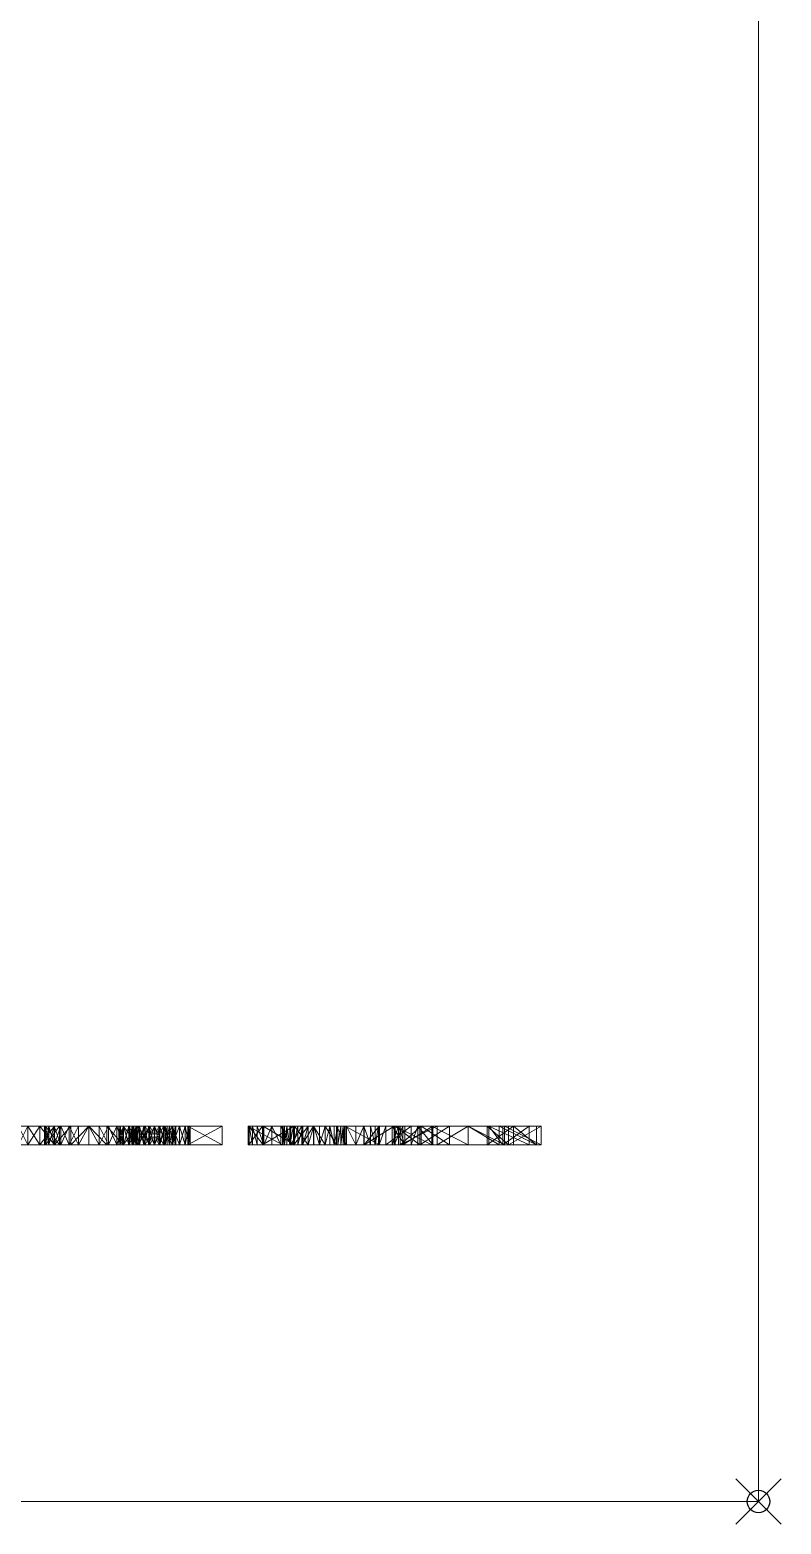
# Model space of a CAD drawing. Header units: millimetres. Extents: x -1 to 423, y -1690 to 1.
# Drawn here: x 367.8 to 401, y -931 to -864.9 of the extents above; entities that cross this region are included whole.
import ezdxf

# ---------------------------------------------------------------- set-up
doc = ezdxf.new("R2010")
doc.units = ezdxf.units.MM
doc.header["$PDMODE"] = 35
for name, color, linetype in [('IQ_200_2D', 1, 'Continuous'), ('IQ_BLACK_3D', 250, 'Continuous'), ('IQ_INS_3D', 3, 'Continuous')]:
    doc.layers.add(name, color=color, linetype=linetype)

# ---------------------------------------------------------------- blocks, each defined once
blk = doc.blocks.new('ELX_Professional_Logo_orizzontale - ELX_Professional_Logo -orizontal_dwg-8907-View 1')
at = {"layer": 'IQ_BLACK_3D', "lineweight": 18}
mesh = blk.add_polyface(dxfattribs=at)
corners = [(60.007, 10.808, 1.057), (60.339, 9.898, 1.057), (60.339, 9.898), (60.007, 10.808), (59.486, 11.603, 1.057), (59.486, 11.603), (58.802, 12.261), (58.802, 12.261, 1.057), (57.981, 12.759, 1.057), (57.981, 12.759), (57.051, 13.075), (57.051, 13.075, 1.057), (57.618, 10.886, 1.057), (57.153, 11.182), (57.618, 10.886), (58.003, 10.496), (58.003, 10.496, 1.057), (58.294, 10.025, 1.057), (63.57, 16.045), (63.57, 16.045, 1.057), (63.57, 4.848, 1.057), (61.641, 16.045, 1.057), (61.641, 16.045), (61.641, 10.947, 1.057), (61.641, 10.947), (65.044, 12.945, 1.057), (65.044, 12.945), (65.044, 8.061), (57.153, 11.182, 1.057), (58.294, 10.025), (63.57, 4.848)]
mesh.append_faces([[corners[k] for k in face] for face in [(21, 18, 22), (23, 22, 24)]], dxfattribs={"vtx0": -1})
mesh.append_faces([[corners[k] for k in face] for face in [(4, 6, 7), (10, 8, 9), (12, 15, 16), (19, 23, 20), (14, 6, 15), (13, 9, 14), (15, 5, 29), (30, 24, 18)]], dxfattribs={"vtx0": -1, "vtx1": -1})
mesh.append_faces([[corners[k] for k in face] for face in [(0, 2, 3), (4, 3, 5), (4, 5, 6), (8, 6, 9), (10, 11, 8), (12, 13, 14), (12, 14, 15), (16, 4, 7), (17, 0, 4), (12, 7, 8), (28, 8, 11), (14, 9, 6), (13, 10, 9), (15, 6, 5), (29, 5, 3)]], dxfattribs={"vtx0": -1, "vtx2": -1})
mesh.append_faces([[corners[k] for k in face] for face in [(22, 18, 24)]], dxfattribs={"vtx1": -1})
mesh.append_faces([[corners[k] for k in face] for face in [(0, 1, 2), (4, 0, 3), (8, 7, 6), (17, 16, 15), (16, 17, 4), (12, 16, 7), (28, 12, 8), (3, 2, 29)]], dxfattribs={"vtx1": -1, "vtx2": -1})
mesh.append_faces([[corners[k] for k in face] for face in [(18, 19, 20), (21, 19, 18), (23, 21, 22), (25, 26, 27), (19, 21, 23)]], dxfattribs={"vtx2": -1})
mesh = blk.add_polyface(dxfattribs=at)
corners = [(60.456, 8.896), (60.456, 8.896, 1.057), (60.339, 7.895, 1.057), (60.339, 7.895), (60.007, 6.985, 1.057), (60.007, 6.985), (60.339, 9.898, 1.057), (60.339, 9.898), (58.294, 10.025, 1.057), (58.003, 10.496), (58.294, 10.025), (58.544, 8.896), (58.544, 8.896, 1.057), (58.479, 9.487, 1.057), (58.479, 9.487), (58.479, 8.305, 1.057), (58.479, 8.305), (58.294, 7.768, 1.057), (58.294, 7.768), (58.003, 7.297, 1.057), (58.003, 7.297), (57.618, 6.907), (63.57, 16.045), (63.57, 4.848, 1.057), (63.57, 4.848), (61.641, 4.848, 1.057), (61.641, 10.947, 1.057), (61.641, 10.947), (65.044, 8.061, 1.057), (65.044, 12.945, 1.057), (65.044, 8.061), (65.105, 7.334, 1.057), (65.105, 7.334), (60.007, 10.808, 1.057)]
mesh.append_faces([[corners[k] for k in face] for face in [(22, 23, 24)]], dxfattribs={"vtx0": -1})
mesh.append_faces([[corners[k] for k in face] for face in [(0, 2, 3), (3, 4, 5), (11, 13, 14), (15, 2, 12), (1, 12, 2)]], dxfattribs={"vtx0": -1, "vtx1": -1})
mesh.append_faces([[corners[k] for k in face] for face in [(3, 2, 4), (6, 0, 7), (8, 9, 10), (13, 10, 14), (15, 11, 16), (17, 16, 18), (19, 18, 20), (19, 20, 21), (31, 30, 32), (15, 4, 2), (4, 15, 17), (6, 13, 12), (7, 14, 10), (7, 11, 14), (3, 16, 11)]], dxfattribs={"vtx0": -1, "vtx2": -1})
mesh.append_faces([[corners[k] for k in face] for face in [(28, 29, 30)]], dxfattribs={"vtx1": -1})
mesh.append_faces([[corners[k] for k in face] for face in [(13, 8, 10), (17, 15, 16), (19, 17, 18), (1, 6, 12), (6, 33, 13), (8, 13, 33), (7, 0, 11), (0, 3, 11), (3, 5, 16), (18, 16, 5)]], dxfattribs={"vtx1": -1, "vtx2": -1})
mesh.append_faces([[corners[k] for k in face] for face in [(0, 1, 2), (6, 1, 0), (11, 12, 13), (15, 12, 11), (25, 26, 27), (31, 28, 30)]], dxfattribs={"vtx2": -1})
mesh = blk.add_polyface(dxfattribs=at)
corners = [(50.521, 11.274), (50.521, 11.274, 1.057), (49.98, 11.224, 1.057), (49.98, 11.224), (49.505, 11.077), (51.325, 11.194, 1.057), (51.325, 11.194), (51.325, 13.057, 1.057), (51.325, 13.057), (50.747, 13.105, 1.057), (50.747, 13.105), (50.089, 13.043, 1.057), (50.089, 13.043), (49.509, 12.865, 1.057), (49.509, 12.865), (49.018, 12.581), (49.018, 12.581, 1.057), (48.624, 12.203, 1.057), (53.267, 12.261, 1.057), (53.267, 12.261), (52.585, 11.603), (52.585, 11.603, 1.057), (52.066, 10.808, 1.057), (49.505, 11.077, 1.057), (48.337, 11.74, 1.057), (49.102, 10.84, 1.057), (48.624, 12.203), (48.337, 11.74), (49.102, 10.84)]
mesh.append_faces([[corners[k] for k in face] for face in [(5, 0, 6), (7, 6, 8), (9, 8, 10)]], dxfattribs={"vtx0": -1})
mesh.append_faces([[corners[k] for k in face] for face in [(0, 2, 3), (13, 15, 16), (18, 20, 21), (16, 2, 13), (24, 23, 17), (14, 3, 15), (26, 4, 27)]], dxfattribs={"vtx0": -1, "vtx1": -1})
mesh.append_faces([[corners[k] for k in face] for face in [(11, 1, 7), (8, 0, 12)]], dxfattribs={"vtx0": -1, "vtx1": -1, "vtx2": -1})
mesh.append_faces([[corners[k] for k in face] for face in [(2, 4, 3), (11, 10, 12), (13, 12, 14), (13, 14, 15), (18, 19, 20), (16, 23, 2), (24, 25, 23), (11, 2, 1), (12, 0, 3)]], dxfattribs={"vtx0": -1, "vtx2": -1})
mesh.append_faces([[corners[k] for k in face] for face in [(9, 11, 7), (10, 8, 12)]], dxfattribs={"vtx1": -1})
mesh.append_faces([[corners[k] for k in face] for face in [(13, 11, 12), (17, 16, 15), (22, 21, 20), (11, 13, 2), (16, 17, 23), (14, 12, 3), (26, 15, 4), (4, 28, 27), (3, 4, 15)]], dxfattribs={"vtx1": -1, "vtx2": -1})
mesh.append_faces([[corners[k] for k in face] for face in [(0, 1, 2), (5, 1, 0), (7, 5, 6), (9, 7, 8), (11, 9, 10), (1, 5, 7), (8, 6, 0)]], dxfattribs={"vtx2": -1})
mesh = blk.add_polyface(dxfattribs=at)
corners = [(55.019, 13.075, 1.057), (56.038, 13.185, 1.057), (56.038, 13.185), (55.019, 13.075), (54.087, 12.759, 1.057), (54.087, 12.759), (53.267, 12.261, 1.057), (53.267, 12.261), (57.051, 13.075, 1.057), (57.051, 13.075), (56.038, 11.435), (56.038, 11.435, 1.057), (55.449, 11.369, 1.057), (55.449, 11.369), (54.916, 11.182, 1.057), (54.916, 11.182), (56.622, 11.369, 1.057), (56.622, 11.369), (57.153, 11.182, 1.057), (57.153, 11.182), (57.618, 10.886, 1.057), (54.068, 10.496, 1.057), (54.452, 10.886, 1.057), (52.585, 11.603, 1.057), (54.452, 10.886), (54.068, 10.496), (52.585, 11.603)]
mesh.append_faces([[corners[k] for k in face] for face in [(2, 8, 9), (10, 12, 13), (17, 9, 19), (2, 13, 3), (10, 2, 17), (15, 3, 13), (24, 5, 15)]], dxfattribs={"vtx0": -1, "vtx1": -1})
mesh.append_faces([[corners[k] for k in face] for face in [(0, 2, 3), (4, 3, 5), (6, 5, 7), (12, 15, 13), (16, 10, 17), (18, 17, 19), (8, 16, 18), (21, 6, 23), (22, 4, 6), (12, 1, 0), (1, 11, 16), (4, 14, 12), (17, 2, 9), (2, 10, 13), (15, 5, 3), (7, 24, 25)]], dxfattribs={"vtx0": -1, "vtx2": -1})
mesh.append_faces([[corners[k] for k in face] for face in [(4, 0, 3), (6, 4, 5), (12, 14, 15), (18, 16, 17), (20, 18, 19), (8, 1, 16), (21, 22, 6), (22, 14, 4), (12, 11, 1), (0, 4, 12), (7, 5, 24), (26, 7, 25)]], dxfattribs={"vtx1": -1, "vtx2": -1})
mesh.append_faces([[corners[k] for k in face] for face in [(0, 1, 2), (2, 1, 8), (10, 11, 12), (16, 11, 10)]], dxfattribs={"vtx2": -1})
mesh = blk.add_polyface(dxfattribs=at)
corners = [(70.495, 7.837, 1.057), (70.522, 8.238, 1.057), (70.522, 8.238), (70.495, 7.837), (70.289, 7.192, 1.057), (70.416, 7.489, 1.057), (70.416, 7.489), (70.289, 7.192), (70.119, 6.945, 1.057), (70.119, 6.945), (69.909, 6.747, 1.057), (67.392, 6.942, 1.057), (67.602, 6.745), (67.392, 6.942), (67.221, 7.187), (67.221, 7.187, 1.057), (66.988, 8.221), (66.988, 8.221, 1.057), (67.015, 7.825, 1.057), (67.015, 7.825), (67.094, 7.481, 1.057), (67.094, 7.481), (66.988, 12.945, 1.057), (66.988, 12.945), (65.044, 12.945), (65.044, 12.945, 1.057), (70.522, 12.945, 1.057), (70.522, 12.945), (72.404, 7.372, 1.057), (65.279, 6.696, 1.057), (65.105, 7.334, 1.057), (65.044, 8.061, 1.057), (65.044, 8.061), (65.105, 7.334), (65.279, 6.696)]
mesh.append_faces([[corners[k] for k in face] for face in [(22, 16, 23), (24, 22, 23), (2, 26, 27), (25, 17, 22)]], dxfattribs={"vtx0": -1})
mesh.append_faces([[corners[k] for k in face] for face in [(14, 11, 13), (16, 18, 19), (29, 20, 30), (18, 30, 20), (17, 31, 18), (16, 32, 23), (32, 19, 33), (21, 33, 19)]], dxfattribs={"vtx0": -1, "vtx1": -1})
mesh.append_faces([[corners[k] for k in face] for face in [(0, 2, 3), (4, 6, 7), (5, 3, 6), (8, 7, 9), (11, 12, 13), (14, 15, 11), (18, 21, 19), (20, 14, 21), (28, 5, 4), (29, 15, 20), (18, 31, 30), (17, 25, 31), (32, 16, 19), (34, 21, 14)]], dxfattribs={"vtx0": -1, "vtx2": -1})
mesh.append_faces([[corners[k] for k in face] for face in [(4, 5, 6), (5, 0, 3), (8, 4, 7), (10, 8, 9), (18, 20, 21), (20, 15, 14), (34, 33, 21)]], dxfattribs={"vtx1": -1, "vtx2": -1})
mesh.append_faces([[corners[k] for k in face] for face in [(0, 1, 2), (16, 17, 18), (22, 17, 16), (24, 25, 22), (2, 1, 26), (32, 24, 23)]], dxfattribs={"vtx2": -1})
mesh = blk.add_polyface(dxfattribs=at)
corners = [(71.949, 6.167, 1.057), (71.578, 5.696, 1.057), (71.578, 5.696), (71.949, 6.167), (72.465, 8.109), (72.465, 8.109, 1.057), (72.404, 7.372, 1.057), (72.404, 7.372), (72.228, 6.725, 1.057), (72.228, 6.725), (72.465, 12.945, 1.057), (72.465, 12.945), (70.522, 12.945), (70.522, 12.945, 1.057), (73.628, 12.944, 1.057), (75.716, 12.944, 1.057), (75.716, 12.944), (73.628, 12.944), (74.825, 11.306), (74.825, 11.306, 1.057), (76.423, 9.121, 1.057), (74.748, 6.789, 1.057), (76.423, 9.121), (74.748, 6.789), (73.354, 4.848), (70.289, 7.192, 1.057), (70.495, 7.837, 1.057), (70.416, 7.489, 1.057), (70.522, 8.238, 1.057), (70.522, 8.238), (70.495, 7.837), (70.416, 7.489), (70.289, 7.192)]
mesh.append_faces([[corners[k] for k in face] for face in [(10, 4, 11), (12, 10, 11), (14, 16, 17), (18, 14, 17), (21, 22, 23), (24, 21, 23), (11, 29, 12)]], dxfattribs={"vtx0": -1})
mesh.append_faces([[corners[k] for k in face] for face in [(4, 6, 7), (7, 8, 9), (31, 7, 32), (2, 32, 3)]], dxfattribs={"vtx0": -1, "vtx1": -1})
mesh.append_faces([[corners[k] for k in face] for face in [(0, 2, 3), (7, 6, 8), (8, 3, 9), (25, 1, 0), (25, 0, 8), (26, 6, 5), (5, 28, 26), (30, 4, 7), (7, 31, 30)]], dxfattribs={"vtx0": -1, "vtx2": -1})
mesh.append_faces([[corners[k] for k in face] for face in [(13, 28, 10), (17, 16, 18)]], dxfattribs={"vtx1": -1})
mesh.append_faces([[corners[k] for k in face] for face in [(0, 1, 2), (8, 0, 3), (8, 6, 25), (26, 27, 6), (5, 10, 28), (11, 4, 29), (30, 29, 4), (7, 9, 32), (9, 3, 32)]], dxfattribs={"vtx1": -1, "vtx2": -1})
mesh.append_faces([[corners[k] for k in face] for face in [(4, 5, 6), (10, 5, 4), (12, 13, 10), (14, 15, 16), (18, 19, 14), (20, 19, 18), (21, 20, 22), (15, 14, 19)]], dxfattribs={"vtx2": -1})
mesh = blk.add_polyface(dxfattribs=at)
corners = [(80.049, 11.188), (80.049, 11.188, 1.057), (78.544, 9.137, 1.057), (78.544, 9.137), (81.339, 12.944, 1.057), (81.339, 12.944), (79.234, 12.944), (79.234, 12.944, 1.057), (77.483, 10.519), (77.483, 10.519, 1.057), (75.716, 12.944, 1.057), (75.716, 12.944), (76.423, 9.121, 1.057), (74.825, 11.306), (76.423, 9.121), (77.483, 7.708, 1.057), (75.427, 4.848), (77.483, 7.708), (79.539, 4.848, 1.057), (79.539, 4.848), (79.76, 7.437, 1.057), (81.612, 4.848), (79.76, 7.437), (74.748, 6.789, 1.057), (75.427, 4.848, 1.057), (74.825, 11.306, 1.057), (74.748, 6.789)]
mesh.append_faces([[corners[k] for k in face] for face in [(0, 2, 3), (4, 0, 5), (6, 4, 5), (8, 7, 6), (10, 8, 11), (12, 13, 14), (15, 16, 17), (18, 17, 19), (20, 21, 22), (3, 20, 22)]], dxfattribs={"vtx0": -1})
mesh.append_faces([[corners[k] for k in face] for face in [(18, 20, 15), (9, 1, 7), (6, 0, 8), (8, 13, 11), (14, 17, 26), (16, 26, 17)]], dxfattribs={"vtx0": -1, "vtx1": -1})
mesh.append_faces([[corners[k] for k in face] for face in [(15, 2, 23), (9, 12, 2), (8, 3, 14), (14, 3, 17)]], dxfattribs={"vtx0": -1, "vtx1": -1, "vtx2": -1})
mesh.append_faces([[corners[k] for k in face] for face in [(2, 12, 23), (23, 24, 15), (15, 20, 2), (9, 2, 1), (25, 9, 10), (8, 0, 3), (8, 14, 13), (17, 3, 22)]], dxfattribs={"vtx0": -1, "vtx2": -1})
mesh.append_faces([[corners[k] for k in face] for face in [(4, 7, 1)]], dxfattribs={"vtx1": -1})
mesh.append_faces([[corners[k] for k in face] for face in [(25, 12, 9), (19, 17, 22)]], dxfattribs={"vtx1": -1, "vtx2": -1})
mesh.append_faces([[corners[k] for k in face] for face in [(0, 1, 2), (4, 1, 0), (6, 7, 4), (8, 9, 7), (10, 9, 8), (18, 15, 17), (3, 2, 20), (6, 5, 0)]], dxfattribs={"vtx2": -1})
mesh = blk.add_polyface(dxfattribs=at)
corners = [(48.777, 10.519, 1.057), (48.777, 10.519), (49.102, 10.84), (49.102, 10.84, 1.057), (49.505, 11.077), (49.505, 11.077, 1.057), (49.98, 11.224, 1.057), (52.066, 10.808, 1.057), (52.585, 11.603), (52.066, 10.808), (51.62, 8.896), (51.62, 8.896, 1.057), (51.735, 9.898, 1.057), (51.735, 9.898), (51.735, 7.895, 1.057), (51.735, 7.895), (52.066, 6.985, 1.057), (52.066, 6.985), (52.585, 6.19, 1.057), (52.585, 6.19), (53.267, 5.532), (53.267, 5.532, 1.057), (54.068, 7.297, 1.057), (53.779, 7.768, 1.057), (53.596, 8.305, 1.057), (53.532, 8.896, 1.057), (53.779, 10.025, 1.057), (52.585, 11.603, 1.057), (53.596, 9.487, 1.057), (53.779, 10.025), (53.596, 9.487), (53.532, 8.896), (53.779, 7.768), (53.596, 8.305)]
mesh.append_faces([[corners[k] for k in face] for face in [(0, 2, 3), (4, 3, 2), (10, 12, 13), (13, 7, 9), (12, 28, 7), (26, 7, 28), (32, 17, 33), (10, 31, 15), (15, 33, 17)]], dxfattribs={"vtx0": -1, "vtx1": -1})
mesh.append_faces([[corners[k] for k in face] for face in [(0, 1, 2), (4, 5, 3), (7, 8, 9), (13, 12, 7), (16, 15, 17), (18, 17, 19), (18, 19, 20), (23, 16, 18), (14, 24, 25), (25, 12, 11), (25, 11, 14), (26, 27, 7), (12, 25, 28), (29, 9, 8), (30, 13, 9), (32, 19, 17), (15, 31, 33)]], dxfattribs={"vtx0": -1, "vtx2": -1})
mesh.append_faces([[corners[k] for k in face] for face in [(6, 5, 4), (14, 11, 15), (16, 14, 15), (18, 16, 17), (18, 21, 22), (23, 24, 16), (14, 16, 24), (29, 30, 9), (30, 31, 13), (10, 13, 31)]], dxfattribs={"vtx1": -1, "vtx2": -1})
mesh.append_faces([[corners[k] for k in face] for face in [(10, 11, 12), (11, 10, 15)]], dxfattribs={"vtx2": -1})
mesh = blk.add_polyface(dxfattribs=at)
corners = [(55.449, 6.423, 1.057), (56.038, 6.358, 1.057), (56.038, 6.358), (55.449, 6.423), (54.916, 6.611, 1.057), (54.916, 6.611), (54.452, 6.907, 1.057), (54.452, 6.907), (54.068, 7.297), (54.068, 7.297, 1.057), (53.779, 7.768, 1.057), (53.779, 7.768), (53.532, 8.896), (53.532, 8.896, 1.057), (53.596, 8.305, 1.057), (53.596, 8.305), (53.596, 9.487, 1.057), (53.596, 9.487), (53.779, 10.025, 1.057), (53.779, 10.025), (54.068, 10.496, 1.057), (54.068, 10.496), (54.452, 10.886), (54.452, 10.886, 1.057), (54.916, 11.182, 1.057), (54.916, 11.182), (57.153, 6.611, 1.057), (57.618, 6.907), (57.153, 6.611), (56.622, 6.423, 1.057), (56.622, 6.423), (54.087, 5.033, 1.057), (53.267, 5.532, 1.057), (52.585, 6.19, 1.057), (52.585, 11.603, 1.057), (52.585, 11.603), (52.585, 6.19), (55.019, 4.717), (53.267, 5.532)]
mesh.append_faces([[corners[k] for k in face] for face in [(6, 8, 9), (12, 14, 15), (20, 22, 23), (2, 29, 30)]], dxfattribs={"vtx0": -1, "vtx1": -1})
mesh.append_faces([[corners[k] for k in face] for face in [(0, 2, 3), (4, 3, 5), (6, 5, 7), (6, 7, 8), (10, 8, 11), (14, 11, 15), (16, 12, 17), (18, 17, 19), (20, 19, 21), (20, 21, 22), (24, 22, 25), (26, 27, 28), (29, 28, 30), (31, 4, 6), (32, 6, 9), (33, 9, 10), (35, 21, 19), (37, 5, 3), (8, 38, 36), (38, 7, 5)]], dxfattribs={"vtx0": -1, "vtx2": -1})
mesh.append_faces([[corners[k] for k in face] for face in [(4, 0, 3), (6, 4, 5), (10, 9, 8), (14, 10, 11), (18, 16, 17), (20, 18, 19), (24, 23, 22), (29, 26, 28), (18, 20, 34), (11, 8, 36), (8, 7, 38)]], dxfattribs={"vtx1": -1, "vtx2": -1})
mesh.append_faces([[corners[k] for k in face] for face in [(0, 1, 2), (12, 13, 14), (16, 13, 12), (2, 1, 29)]], dxfattribs={"vtx2": -1})
mesh = blk.add_polyface(dxfattribs=at)
corners = [(60.007, 6.985, 1.057), (59.486, 6.19, 1.057), (59.486, 6.19), (60.007, 6.985), (63.57, 4.848, 1.057), (61.641, 4.848, 1.057), (61.641, 4.848), (63.57, 4.848), (61.641, 10.947), (65.556, 6.145, 1.057), (65.279, 6.696, 1.057), (65.279, 6.696), (65.556, 6.145), (65.105, 7.334, 1.057), (65.105, 7.334), (59.433, 2.314), (59.745, 2.355), (59.745, 2.355, 1.057), (60.057, 2.314), (60.057, 2.314, 1.057), (61.167, 2.573), (60.75, 2.892), (60.75, 2.892, 1.057), (61.167, 2.573, 1.057), (61.486, 2.156), (61.486, 2.156, 1.057), (60.265, 3.093), (60.265, 3.093, 1.057), (59.745, 3.161, 1.057), (59.745, 3.161), (59.225, 3.093, 1.057), (65.085, 3.086, 1.057), (65.859, 3.086, 1.057), (65.859, 3.086), (65.085, 3.086), (61.641, 10.947, 1.057), (60.347, 2.194, 1.057), (60.596, 2.002, 1.057), (59.433, 2.314, 1.057), (60.347, 2.194), (60.596, 2.002)]
mesh.append_faces([[corners[k] for k in face] for face in [(4, 6, 7), (5, 8, 6), (31, 33, 34)]], dxfattribs={"vtx0": -1})
mesh.append_faces([[corners[k] for k in face] for face in [(36, 27, 19), (17, 28, 38), (22, 37, 23), (16, 26, 18)]], dxfattribs={"vtx0": -1, "vtx1": -1})
mesh.append_faces([[corners[k] for k in face] for face in [(0, 2, 3), (9, 11, 12), (10, 14, 11), (16, 19, 17), (20, 22, 23), (24, 23, 25), (21, 27, 22), (28, 26, 29), (29, 30, 28), (36, 22, 27), (17, 27, 28), (18, 26, 21), (16, 29, 26), (29, 16, 15), (21, 40, 39)]], dxfattribs={"vtx0": -1, "vtx2": -1})
mesh.append_faces([[corners[k] for k in face] for face in [(5, 4, 35)]], dxfattribs={"vtx1": -1})
mesh.append_faces([[corners[k] for k in face] for face in [(0, 1, 2), (9, 10, 11), (10, 13, 14), (15, 16, 17), (16, 18, 19), (20, 21, 22), (24, 20, 23), (21, 26, 27), (28, 27, 26), (36, 37, 22), (17, 19, 27), (39, 18, 21), (21, 20, 40)]], dxfattribs={"vtx1": -1, "vtx2": -1})
mesh.append_faces([[corners[k] for k in face] for face in [(4, 5, 6), (31, 32, 33), (7, 6, 8)]], dxfattribs={"vtx2": -1})
mesh = blk.add_polyface(dxfattribs=at)
corners = [(57.981, 5.033, 1.057), (57.051, 4.717), (57.981, 5.033), (58.802, 5.532, 1.057), (58.802, 5.532), (59.486, 6.19), (59.486, 6.19, 1.057), (58.003, 7.297, 1.057), (57.618, 6.907), (57.618, 6.907, 1.057), (57.153, 6.611, 1.057), (59.433, 2.314), (59.745, 2.355, 1.057), (59.433, 2.314, 1.057), (59.745, 3.161), (59.225, 3.093), (59.225, 3.093, 1.057), (58.74, 2.892), (58.74, 2.892, 1.057), (58.324, 2.573), (58.004, 2.156), (58.004, 2.156, 1.057), (58.324, 2.573, 1.057), (57.051, 4.717, 1.057), (58.294, 7.768, 1.057), (60.007, 6.985, 1.057), (59.143, 2.194, 1.057), (59.745, 3.161, 1.057), (58.294, 7.768), (60.007, 6.985), (58.003, 7.297), (57.153, 6.611), (59.143, 2.194), (58.894, 2.002)]
mesh.append_faces([[corners[k] for k in face] for face in [(3, 5, 6), (7, 8, 9), (7, 6, 24), (25, 24, 6), (16, 13, 27), (15, 32, 17), (33, 17, 32)]], dxfattribs={"vtx0": -1, "vtx1": -1})
mesh.append_faces([[corners[k] for k in face] for face in [(0, 1, 2), (3, 2, 4), (3, 4, 5), (11, 12, 13), (15, 18, 16), (19, 21, 22), (17, 22, 18), (0, 9, 10), (7, 3, 6), (3, 7, 9), (16, 26, 13), (26, 16, 18), (28, 29, 5), (30, 5, 4), (31, 2, 1), (8, 4, 2), (11, 15, 14), (33, 19, 17)]], dxfattribs={"vtx0": -1, "vtx2": -1})
mesh.append_faces([[corners[k] for k in face] for face in [(3, 0, 2), (10, 9, 8), (14, 15, 16), (15, 17, 18), (19, 20, 21), (17, 19, 22), (23, 0, 10), (0, 3, 9), (18, 22, 26), (30, 28, 5), (31, 8, 2), (8, 30, 4), (11, 32, 15)]], dxfattribs={"vtx1": -1, "vtx2": -1})
mesh = blk.add_polyface(dxfattribs=at)
corners = [(75.427, 4.848, 1.057), (73.354, 4.848), (75.427, 4.848), (77.483, 7.708, 1.057), (81.612, 4.848, 1.057), (79.539, 4.848, 1.057), (79.539, 4.848), (81.612, 4.848), (79.76, 7.437, 1.057), (74.632, -0.784), (74.632, -0.784, 1.057), (74.255, 0.051, 1.057), (75.488, -0.784, 1.057), (75.488, -0.784), (73.793, 3.086, 1.057), (78.645, 3.086), (78.645, 3.086, 1.057), (79.441, 3.086, 1.057), (79.441, 3.086), (78.645, -0.784, 1.057), (78.645, -0.784), (80.929, -0.784, 1.057), (80.929, -0.784), (80.929, -0.053), (80.929, -0.053, 1.057), (79.441, -0.053, 1.057), (79.441, -0.053), (74.748, 6.789, 1.057), (73.354, 4.848, 1.057), (73.898, 0.845, 1.057), (79.76, 7.437), (74.748, 6.789), (73.898, 0.845), (73.793, 3.086), (74.255, 0.051)]
mesh.append_faces([[corners[k] for k in face] for face in [(0, 1, 2), (4, 6, 7), (12, 9, 13), (15, 17, 18), (19, 15, 20), (21, 20, 22), (23, 21, 22), (25, 23, 26), (17, 26, 18), (25, 21, 24), (6, 30, 7), (22, 26, 23)]], dxfattribs={"vtx0": -1})
mesh.append_faces([[corners[k] for k in face] for face in [(14, 29, 12), (15, 26, 20)]], dxfattribs={"vtx0": -1, "vtx1": -1})
mesh.append_faces([[corners[k] for k in face] for face in [(11, 12, 29), (13, 34, 32)]], dxfattribs={"vtx0": -1, "vtx1": -1, "vtx2": -1})
mesh.append_faces([[corners[k] for k in face] for face in [(25, 19, 21), (25, 16, 19), (32, 33, 13)]], dxfattribs={"vtx0": -1, "vtx2": -1})
mesh.append_faces([[corners[k] for k in face] for face in [(22, 20, 26)]], dxfattribs={"vtx1": -1, "vtx2": -1})
mesh.append_faces([[corners[k] for k in face] for face in [(3, 0, 2), (4, 5, 6), (8, 4, 7), (9, 10, 11), (12, 10, 9), (14, 12, 13), (15, 16, 17), (19, 16, 15), (21, 19, 20), (23, 24, 21), (25, 24, 23), (17, 25, 26), (5, 4, 8), (27, 28, 0), (11, 10, 12), (25, 17, 16), (2, 1, 31), (13, 9, 34), (15, 18, 26)]], dxfattribs={"vtx2": -1})
mesh = blk.add_polyface(dxfattribs=at)
corners = [(52.585, 6.19, 1.057), (53.267, 5.532), (53.267, 5.532, 1.057), (54.087, 5.033, 1.057), (54.087, 5.033), (56.038, 4.607), (56.038, 4.607, 1.057), (55.019, 4.717, 1.057), (55.019, 4.717), (57.051, 4.717, 1.057), (57.051, 4.717), (57.981, 5.033, 1.057), (50.295, 0.324, 1.057), (50.271, 0.052), (50.295, 0.324), (50.26, 0.594, 1.057), (53.583, 3.086, 1.057), (54.379, 3.086, 1.057), (54.379, 3.086), (53.583, 3.086), (53.583, -0.784, 1.057), (53.583, -0.784), (54.379, -0.784, 1.057), (54.379, -0.784), (57.153, 6.611, 1.057), (56.622, 6.423, 1.057), (56.038, 6.358, 1.057), (55.449, 6.423, 1.057), (54.916, 6.611, 1.057), (54.452, 6.907, 1.057), (56.038, 6.358), (56.622, 6.423), (57.153, 6.611), (55.449, 6.423), (54.916, 6.611)]
mesh.append_faces([[corners[k] for k in face] for face in [(16, 18, 19), (20, 19, 21), (22, 21, 23), (17, 23, 18), (16, 22, 17), (21, 18, 23)]], dxfattribs={"vtx0": -1})
mesh.append_faces([[corners[k] for k in face] for face in [(0, 1, 2), (5, 7, 8), (8, 3, 4), (5, 31, 10), (32, 10, 31), (30, 5, 33), (8, 33, 5)]], dxfattribs={"vtx0": -1, "vtx1": -1})
mesh.append_faces([[corners[k] for k in face] for face in [(3, 1, 4), (8, 7, 3), (9, 5, 10), (12, 13, 14), (14, 15, 12), (9, 24, 25), (6, 25, 26), (6, 26, 27), (27, 7, 6), (5, 30, 31), (34, 8, 4)]], dxfattribs={"vtx0": -1, "vtx2": -1})
mesh.append_faces([[corners[k] for k in face] for face in [(3, 2, 1), (11, 9, 10), (6, 9, 25), (27, 28, 7), (3, 7, 28), (2, 3, 29), (4, 1, 34)]], dxfattribs={"vtx1": -1, "vtx2": -1})
mesh.append_faces([[corners[k] for k in face] for face in [(5, 6, 7), (9, 6, 5), (16, 17, 18), (20, 16, 19), (22, 20, 21), (17, 22, 23), (16, 20, 22), (21, 19, 18)]], dxfattribs={"vtx2": -1})
mesh = blk.add_polyface(dxfattribs=at)
corners = [(69.909, 6.747, 1.057), (70.119, 6.945), (69.909, 6.747), (69.663, 6.595), (69.663, 6.595, 1.057), (68.755, 6.406), (68.755, 6.406, 1.057), (69.082, 6.427, 1.057), (69.082, 6.427), (69.386, 6.489, 1.057), (69.386, 6.489), (68.428, 6.427, 1.057), (68.428, 6.427), (67.847, 6.595, 1.057), (68.124, 6.489, 1.057), (68.124, 6.489), (67.847, 6.595), (67.602, 6.745, 1.057), (67.602, 6.745), (67.392, 6.942, 1.057), (65.924, 5.682, 1.057), (65.556, 6.145, 1.057), (65.556, 6.145), (70.605, 5.017, 1.057), (71.126, 5.314, 1.057), (70.119, 6.945, 1.057), (71.578, 5.696, 1.057), (70.289, 7.192, 1.057), (66.888, 5.012, 1.057), (67.221, 7.187, 1.057), (65.279, 6.696, 1.057), (66.372, 5.304, 1.057), (71.578, 5.696), (70.289, 7.192), (71.126, 5.314), (65.924, 5.682), (67.221, 7.187), (67.392, 6.942), (66.372, 5.304), (70.605, 5.017), (65.279, 6.696), (66.888, 5.012)]
mesh.append_faces([[corners[k] for k in face] for face in [(3, 0, 2), (5, 7, 8), (0, 24, 25), (25, 26, 27), (17, 28, 13), (21, 29, 30), (19, 31, 17), (34, 1, 32), (22, 36, 35)]], dxfattribs={"vtx0": -1, "vtx1": -1})
mesh.append_faces([[corners[k] for k in face] for face in [(0, 1, 2), (3, 4, 0), (7, 10, 8), (9, 3, 10), (11, 5, 12), (13, 15, 16), (14, 12, 15), (17, 16, 18), (23, 0, 4), (25, 24, 26), (20, 19, 29), (32, 1, 33), (34, 2, 1), (35, 36, 37), (37, 38, 35)]], dxfattribs={"vtx0": -1, "vtx2": -1})
mesh.append_faces([[corners[k] for k in face] for face in [(7, 9, 10), (9, 4, 3), (13, 14, 15), (14, 11, 12), (17, 13, 16), (19, 17, 18), (20, 21, 22), (21, 20, 29), (37, 18, 38), (3, 2, 39), (22, 40, 36), (18, 16, 41)]], dxfattribs={"vtx1": -1, "vtx2": -1})
mesh.append_faces([[corners[k] for k in face] for face in [(5, 6, 7), (11, 6, 5)]], dxfattribs={"vtx2": -1})
mesh = blk.add_polyface(dxfattribs=at)
corners = [(65.924, 5.682, 1.057), (65.556, 6.145), (65.924, 5.682), (66.372, 5.304), (66.372, 5.304, 1.057), (66.888, 5.012, 1.057), (66.888, 5.012), (67.463, 4.804, 1.057), (70.605, 5.017, 1.057), (70.026, 4.806, 1.057), (70.026, 4.806), (70.605, 5.017), (71.126, 5.314, 1.057), (71.126, 5.314), (69.663, 6.595, 1.057), (69.386, 6.489, 1.057), (69.4, 4.681, 1.057), (69.909, 6.747, 1.057), (69.082, 6.427, 1.057), (68.739, 4.639, 1.057), (68.755, 6.406, 1.057), (68.124, 6.489, 1.057), (68.083, 4.68, 1.057), (68.428, 6.427, 1.057), (67.602, 6.745, 1.057), (67.847, 6.595, 1.057), (67.392, 6.942, 1.057), (69.386, 6.489), (69.663, 6.595), (69.4, 4.681), (69.082, 6.427), (68.739, 4.639), (68.755, 6.406), (69.909, 6.747), (67.847, 6.595), (68.124, 6.489), (67.463, 4.804), (67.602, 6.745), (68.428, 6.427), (68.083, 4.68)]
mesh.append_faces([[corners[k] for k in face] for face in [(0, 3, 4), (8, 14, 9), (15, 9, 14), (18, 16, 15), (21, 22, 23), (25, 7, 21), (23, 19, 20), (29, 27, 10), (31, 30, 29), (11, 33, 13)]], dxfattribs={"vtx0": -1, "vtx1": -1})
mesh.append_faces([[corners[k] for k in face] for face in [(0, 1, 2), (0, 2, 3), (5, 3, 6), (8, 10, 11), (12, 11, 13), (15, 16, 9), (17, 8, 12), (18, 19, 16), (19, 18, 20), (21, 7, 22), (24, 4, 5), (25, 5, 7), (23, 22, 19), (29, 30, 27), (31, 32, 30), (28, 11, 10), (34, 36, 6), (37, 6, 3), (35, 39, 36), (39, 38, 32)]], dxfattribs={"vtx0": -1, "vtx2": -1})
mesh.append_faces([[corners[k] for k in face] for face in [(5, 4, 3), (7, 5, 6), (8, 9, 10), (12, 8, 11), (0, 4, 26), (27, 28, 10), (34, 35, 36), (35, 38, 39), (31, 39, 32)]], dxfattribs={"vtx1": -1, "vtx2": -1})
mesh = blk.add_polyface(dxfattribs=at)
corners = [(71.126, 5.314, 1.057), (71.126, 5.314), (71.578, 5.696), (71.578, 5.696, 1.057), (73.354, 4.848), (73.354, 4.848, 1.057), (74.748, 6.789, 1.057), (75.427, 4.848, 1.057), (72.446, -0.784), (72.446, -0.784, 1.057), (71.592, -0.784, 1.057), (71.592, -0.784), (72.823, 0.051), (72.823, 0.051, 1.057), (74.255, 0.051), (74.255, 0.051, 1.057), (74.632, -0.784), (73.793, 3.086, 1.057), (75.488, -0.784), (73.793, 3.086), (73.287, 3.086, 1.057), (73.287, 3.086), (73.54, 1.639), (73.54, 1.639, 1.057), (73.181, 0.845, 1.057), (73.181, 0.845), (73.898, 0.845, 1.057), (73.898, 0.845)]
mesh.append_faces([[corners[k] for k in face] for face in [(8, 10, 11), (12, 9, 8), (14, 13, 12), (16, 15, 14), (17, 18, 19), (20, 19, 21), (10, 21, 11), (22, 24, 25), (26, 22, 27), (25, 26, 27)]], dxfattribs={"vtx0": -1})
mesh.append_faces([[corners[k] for k in face] for face in [(0, 2, 3), (24, 15, 26), (21, 25, 11)]], dxfattribs={"vtx0": -1, "vtx1": -1})
mesh.append_faces([[corners[k] for k in face] for face in [(10, 13, 24), (12, 11, 25)]], dxfattribs={"vtx0": -1, "vtx1": -1, "vtx2": -1})
mesh.append_faces([[corners[k] for k in face] for face in [(0, 1, 2), (17, 23, 26), (23, 17, 20), (20, 24, 23), (24, 13, 15), (25, 21, 19), (25, 14, 12)]], dxfattribs={"vtx0": -1, "vtx2": -1})
mesh.append_faces([[corners[k] for k in face] for face in [(20, 10, 24), (27, 22, 19), (22, 25, 19), (25, 27, 14)]], dxfattribs={"vtx1": -1, "vtx2": -1})
mesh.append_faces([[corners[k] for k in face] for face in [(4, 5, 6), (7, 5, 4), (8, 9, 10), (12, 13, 9), (14, 15, 13), (20, 17, 19), (10, 20, 21), (22, 23, 24), (26, 23, 22), (25, 24, 26), (10, 9, 13), (12, 8, 11)]], dxfattribs={"vtx2": -1})
mesh = blk.add_polyface(dxfattribs=at)
corners = [(68.739, 4.639), (68.739, 4.639, 1.057), (68.083, 4.68, 1.057), (68.083, 4.68), (67.463, 4.804, 1.057), (67.463, 4.804), (66.888, 5.012), (69.4, 4.681, 1.057), (69.4, 4.681), (70.026, 4.806, 1.057), (70.026, 4.806), (65.889, -0.784, 1.057), (65.085, -0.784), (65.889, -0.784), (65.889, 1.649), (65.889, 1.649, 1.057), (67.66, -0.784, 1.057), (67.66, -0.784), (68.433, -0.784, 1.057), (68.433, -0.784), (68.433, 3.086, 1.057), (68.433, 3.086), (67.629, 3.086, 1.057), (67.629, 3.086), (67.629, 0.579, 1.057), (67.629, 0.579), (65.859, 3.086, 1.057), (65.859, 3.086), (65.085, -0.784, 1.057), (65.085, 3.086, 1.057), (65.085, 3.086)]
mesh.append_faces([[corners[k] for k in face] for face in [(11, 12, 13), (14, 11, 13), (16, 14, 17), (18, 17, 19), (20, 19, 21), (22, 21, 23), (24, 23, 25), (26, 25, 27), (24, 20, 22), (12, 14, 13)]], dxfattribs={"vtx0": -1})
mesh.append_faces([[corners[k] for k in face] for face in [(0, 2, 3), (3, 4, 5), (16, 24, 15), (26, 15, 24), (27, 14, 30)]], dxfattribs={"vtx0": -1, "vtx1": -1})
mesh.append_faces([[corners[k] for k in face] for face in [(3, 2, 4), (4, 6, 5), (7, 0, 8), (9, 8, 10), (24, 18, 20), (25, 21, 19), (25, 19, 17), (25, 17, 14)]], dxfattribs={"vtx0": -1, "vtx2": -1})
mesh.append_faces([[corners[k] for k in face] for face in [(9, 7, 8), (16, 18, 24), (26, 29, 15), (27, 25, 14)]], dxfattribs={"vtx1": -1, "vtx2": -1})
mesh.append_faces([[corners[k] for k in face] for face in [(0, 1, 2), (7, 1, 0), (14, 15, 11), (16, 15, 14), (18, 16, 17), (20, 18, 19), (22, 20, 21), (24, 22, 23), (26, 24, 25), (28, 11, 15), (25, 23, 21)]], dxfattribs={"vtx2": -1})
mesh = blk.add_polyface(dxfattribs=at)
corners = [(58.582, 1.463, 1.057), (58.541, 1.151, 1.057), (58.541, 1.151), (58.582, 1.463), (58.702, 1.753, 1.057), (58.702, 1.753), (59.143, 2.194, 1.057), (58.894, 2.002, 1.057), (58.894, 2.002), (59.143, 2.194), (59.433, 2.314, 1.057), (59.433, 2.314), (58.582, 0.839, 1.057), (58.702, 0.549, 1.057), (58.702, 0.549), (58.582, 0.839), (57.735, 1.151), (57.803, 0.631), (57.803, 0.631, 1.057), (57.735, 1.151, 1.057), (58.004, 2.156), (57.803, 1.671), (57.803, 1.671, 1.057), (58.004, 2.156, 1.057), (58.324, 2.573, 1.057), (58.324, 2.573), (58.004, 0.146)]
mesh.append_faces([[corners[k] for k in face] for face in [(1, 15, 2), (16, 18, 19), (19, 21, 16)]], dxfattribs={"vtx0": -1})
mesh.append_faces([[corners[k] for k in face] for face in [(12, 18, 13), (18, 1, 19), (19, 0, 22), (5, 25, 8), (3, 21, 5)]], dxfattribs={"vtx0": -1, "vtx1": -1})
mesh.append_faces([[corners[k] for k in face] for face in [(0, 2, 3), (4, 3, 5), (6, 8, 9), (7, 5, 8), (10, 9, 11), (12, 14, 15), (20, 22, 23), (18, 12, 1), (4, 23, 22), (19, 1, 0), (4, 24, 23), (24, 7, 6), (5, 20, 25), (16, 3, 2), (17, 2, 15)]], dxfattribs={"vtx0": -1, "vtx2": -1})
mesh.append_faces([[corners[k] for k in face] for face in [(4, 0, 3), (6, 7, 8), (7, 4, 5), (10, 6, 9), (12, 13, 14), (1, 12, 15), (16, 17, 18), (20, 21, 22), (19, 22, 21), (0, 4, 22), (4, 7, 24), (21, 20, 5), (16, 21, 3), (17, 16, 2), (26, 17, 15)]], dxfattribs={"vtx1": -1, "vtx2": -1})
mesh.append_faces([[corners[k] for k in face] for face in [(0, 1, 2)]], dxfattribs={"vtx2": -1})
mesh = blk.add_polyface(dxfattribs=at)
corners = [(60.347, 2.194, 1.057), (60.057, 2.314, 1.057), (60.057, 2.314), (60.347, 2.194), (60.596, 2.002, 1.057), (60.596, 2.002), (60.908, 1.463, 1.057), (60.788, 1.753, 1.057), (60.788, 1.753), (60.908, 1.463), (60.949, 1.151, 1.057), (60.908, 0.839, 1.057), (60.949, 1.151), (60.908, 0.839), (60.788, 0.549, 1.057), (60.788, 0.549), (60.347, 0.108, 1.057), (60.596, 0.3, 1.057), (60.596, 0.3), (60.347, 0.108), (60.057, -0.012, 1.057), (60.057, -0.012), (59.745, -0.053, 1.057), (59.745, -0.859), (60.265, -0.791), (60.265, -0.791, 1.057), (59.745, -0.859, 1.057), (60.75, -0.59), (60.75, -0.59, 1.057), (61.167, -0.27, 1.057), (61.167, 2.573, 1.057), (61.167, -0.27), (59.745, -0.053)]
mesh.append_faces([[corners[k] for k in face] for face in [(25, 20, 26), (18, 27, 19), (24, 19, 27), (21, 24, 32)]], dxfattribs={"vtx0": -1, "vtx1": -1})
mesh.append_faces([[corners[k] for k in face] for face in [(0, 2, 3), (4, 3, 5), (6, 8, 9), (7, 5, 8), (11, 12, 13), (14, 13, 15), (16, 18, 19), (17, 15, 18), (20, 19, 21), (21, 22, 20), (23, 25, 26), (24, 28, 25), (27, 29, 28), (16, 28, 29), (20, 25, 28), (29, 14, 17), (30, 4, 7), (18, 31, 27), (24, 21, 19)]], dxfattribs={"vtx0": -1, "vtx2": -1})
mesh.append_faces([[corners[k] for k in face] for face in [(0, 1, 2), (4, 0, 3), (6, 7, 8), (7, 4, 5), (10, 6, 9), (14, 11, 13), (16, 17, 18), (17, 14, 15), (20, 16, 19), (23, 24, 25), (24, 27, 28), (17, 16, 29), (16, 20, 28), (18, 15, 31), (24, 23, 32)]], dxfattribs={"vtx1": -1, "vtx2": -1})
mesh = blk.add_polyface(dxfattribs=at)
corners = [(60.949, 1.151, 1.057), (60.908, 1.463), (60.949, 1.151), (60.908, 0.839, 1.057), (61.167, -0.27), (61.486, 0.146), (61.486, 0.146, 1.057), (61.167, -0.27, 1.057), (60.75, -0.59), (61.687, 0.631), (61.687, 0.631, 1.057), (61.755, 1.151, 1.057), (61.755, 1.151), (61.687, 1.671), (61.687, 1.671, 1.057), (61.486, 2.156), (61.486, 2.156, 1.057), (65.085, -0.784, 1.057), (65.085, 3.086, 1.057), (65.085, 3.086), (65.085, -0.784), (65.889, -0.784, 1.057), (60.788, 0.549, 1.057), (60.908, 1.463, 1.057), (60.788, 1.753, 1.057), (61.167, 2.573, 1.057), (65.889, 1.649, 1.057), (60.788, 1.753), (60.596, 2.002), (61.167, 2.573), (60.908, 0.839), (60.788, 0.549), (65.889, 1.649)]
mesh.append_faces([[corners[k] for k in face] for face in [(0, 1, 2), (11, 9, 12), (12, 14, 11), (17, 19, 20)]], dxfattribs={"vtx0": -1})
mesh.append_faces([[corners[k] for k in face] for face in [(3, 11, 0), (23, 16, 24), (25, 24, 16), (17, 26, 18), (1, 13, 2), (12, 2, 13), (5, 31, 9), (4, 31, 5)]], dxfattribs={"vtx0": -1, "vtx1": -1})
mesh.append_faces([[corners[k] for k in face] for face in [(4, 6, 7), (5, 10, 6), (13, 16, 14), (3, 10, 11), (0, 11, 14), (3, 6, 10), (14, 23, 0), (1, 15, 13), (15, 1, 27), (28, 29, 15), (12, 30, 2), (30, 12, 9)]], dxfattribs={"vtx0": -1, "vtx2": -1})
mesh.append_faces([[corners[k] for k in face] for face in [(4, 5, 6), (8, 4, 7), (5, 9, 10), (11, 10, 9), (12, 13, 14), (13, 15, 16), (7, 6, 22), (3, 22, 6), (14, 16, 23), (27, 28, 15), (31, 30, 9), (20, 19, 32)]], dxfattribs={"vtx1": -1, "vtx2": -1})
mesh.append_faces([[corners[k] for k in face] for face in [(3, 0, 2), (17, 18, 19), (21, 17, 20)]], dxfattribs={"vtx2": -1})
mesh = blk.add_polyface(dxfattribs=at)
corners = [(60.057, -0.012), (59.745, -0.053), (59.745, -0.053, 1.057), (59.143, 0.108, 1.057), (59.433, -0.012, 1.057), (59.433, -0.012), (59.143, 0.108), (58.894, 0.3, 1.057), (58.894, 0.3), (58.702, 0.549, 1.057), (58.702, 0.549), (57.803, 0.631), (58.004, 0.146), (58.004, 0.146, 1.057), (57.803, 0.631, 1.057), (58.324, -0.27), (58.74, -0.59), (58.74, -0.59, 1.057), (58.324, -0.27, 1.057), (59.225, -0.791), (59.225, -0.791, 1.057), (59.745, -0.859, 1.057), (59.745, -0.859), (60.057, -0.012, 1.057), (58.582, 0.839)]
mesh.append_faces([[corners[k] for k in face] for face in [(2, 21, 23), (3, 20, 4), (7, 17, 3), (9, 18, 7), (19, 1, 22)]], dxfattribs={"vtx0": -1, "vtx1": -1})
mesh.append_faces([[corners[k] for k in face] for face in [(3, 5, 6), (7, 6, 8), (9, 8, 10), (1, 4, 2), (11, 13, 14), (15, 17, 18), (12, 18, 13), (16, 20, 17), (21, 19, 22), (2, 20, 21), (20, 2, 4), (3, 17, 20), (7, 18, 17), (9, 13, 18), (10, 15, 12), (12, 24, 10), (8, 16, 15), (19, 5, 1), (16, 6, 5)]], dxfattribs={"vtx0": -1, "vtx2": -1})
mesh.append_faces([[corners[k] for k in face] for face in [(0, 1, 2), (3, 4, 5), (7, 3, 6), (9, 7, 8), (1, 5, 4), (11, 12, 13), (15, 16, 17), (12, 15, 18), (16, 19, 20), (21, 20, 19), (14, 13, 9), (10, 8, 15), (8, 6, 16), (19, 16, 5)]], dxfattribs={"vtx1": -1, "vtx2": -1})
blk = doc.blocks.new('ELX_Professional_Logo_orizzontale - ELX_Professional_Logo_orizzontale-8908-View 1')
at = {"layer": 'IQ_BLACK_3D', "xscale": 0.7826086956521741, "yscale": 0.7826086956521741, "zscale": 0.7826086956521741}
blk.add_blockref('ELX_Professional_Logo_orizzontale - ELX_Professional_Logo -orizontal_dwg-8907-View 1', (-23.478, -5.971), dxfattribs=at)

msp = doc.modelspace()

# ---------------------------------------------------------------- linework, layer by layer
at = {"layer": 'IQ_200_2D', "linetype": 'Continuous', "lineweight": 0}
for p in [(400, 0), (0, -930)]:
    msp.add_line(p, (400, -930), dxfattribs=at)
at = {"layer": 'IQ_INS_3D'}
msp.add_point((400, -930), dxfattribs=at)

# ---------------------------------------------------------------- block references
at = {"layer": 'IQ_BLACK_3D', "lineweight": 18, "extrusion": (0, -1, 0)}
msp.add_blockref('ELX_Professional_Logo_orizzontale - ELX_Professional_Logo_orizzontale-8908-View 1', (350, 953.49, 913.4), dxfattribs=at)

doc.saveas('drawing.dxf')
